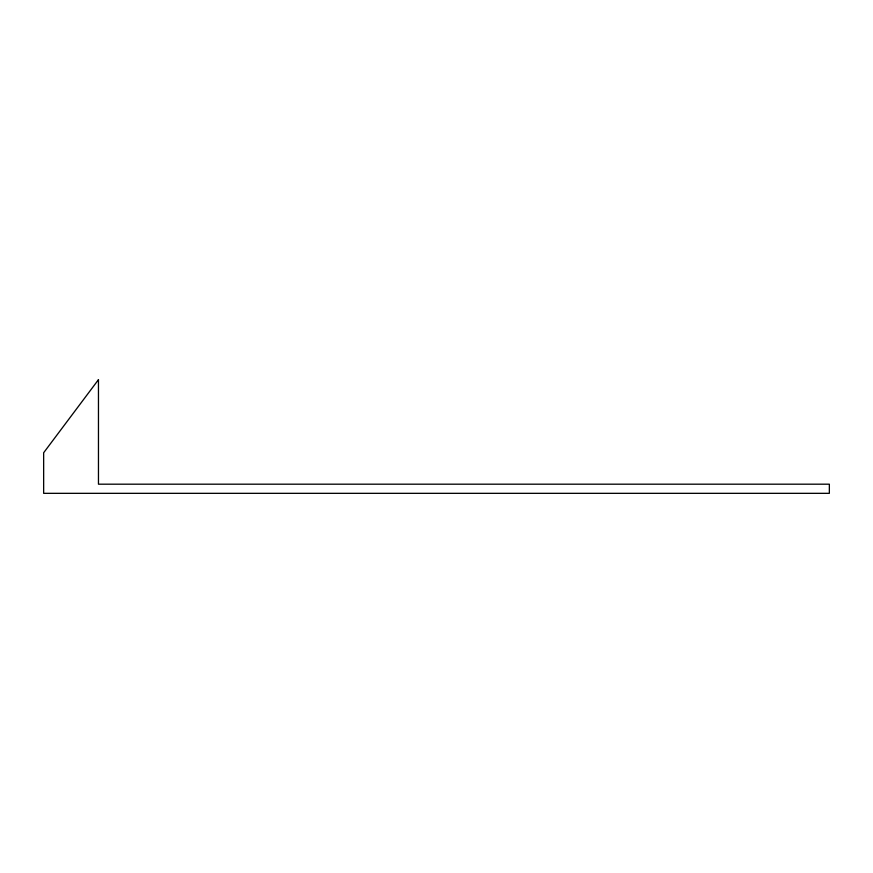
<?xml version="1.0" encoding="UTF-8"?>
<svg xmlns="http://www.w3.org/2000/svg" width="873" height="873" viewBox="0 0 873 873"><rect width="100%" height="100%" fill="white"/><g stroke="black" fill="none" stroke-linecap="round" stroke-linejoin="round"><path stroke-width="1.31" d="M98.463 379.668L43.65 452.76L43.65 493.332L829.35 493.332L829.35 484.188L98.463 484.188L98.463 379.668"/></g></svg>
